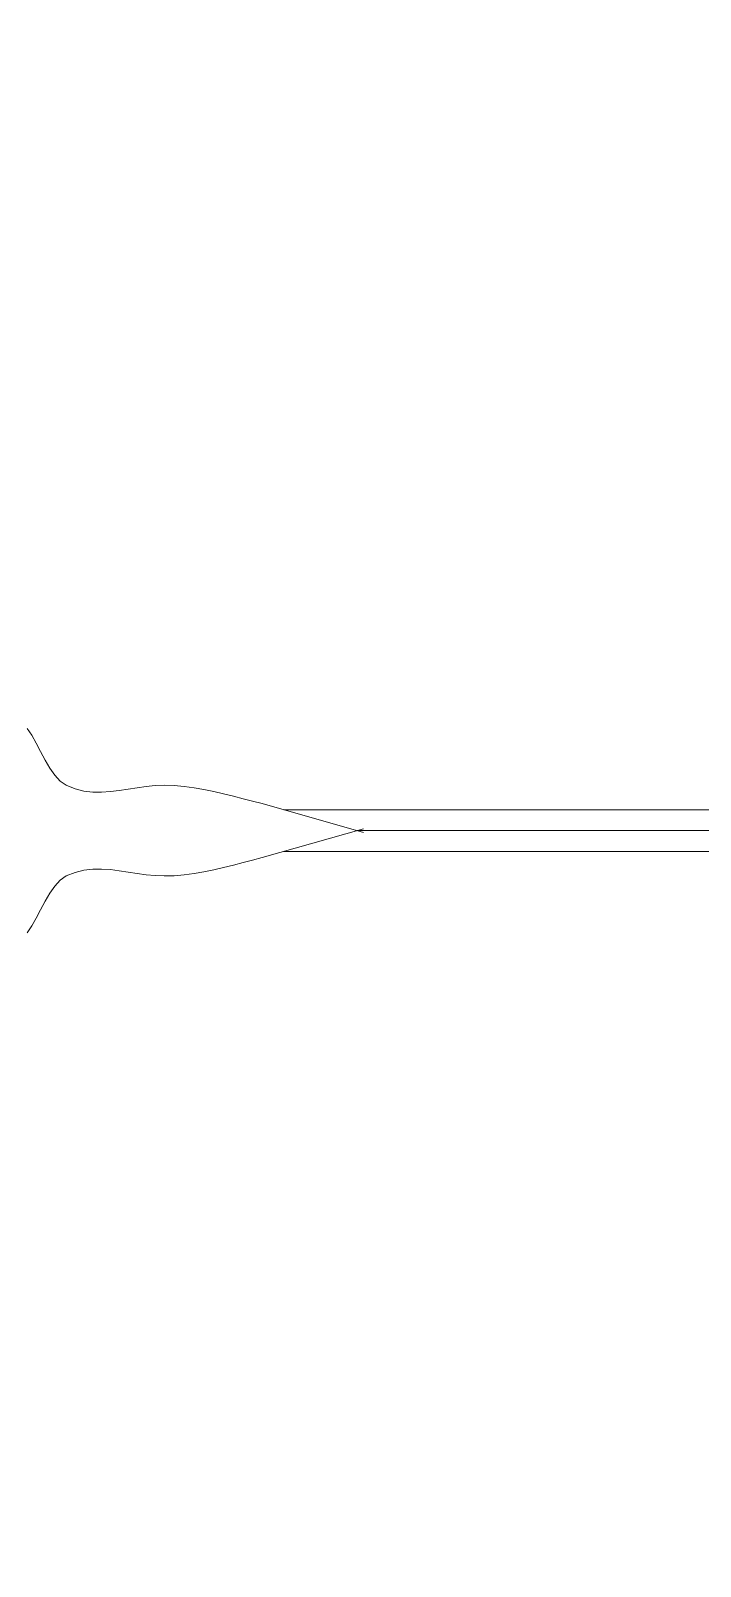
# Model space of a CAD drawing. Header units: centimetres. Extents: x -377343 to 693706, y 194584 to 813780.
# Drawn here: x 152563.7 to 152649.9, y 497912 to 498109.7 of the extents above; entities that cross this region are included whole.
import ezdxf

# ---------------------------------------------------------------- set-up
doc = ezdxf.new("R2010")
doc.units = ezdxf.units.CM
doc.layers.add('PIPA', color=11, linetype='Continuous')
doc.layers.add('TEXT', color=7, linetype='Continuous')

msp = doc.modelspace()

# ---------------------------------------------------------------- linework, layer by layer
at = {"layer": 'PIPA', "lineweight": 35, "extrusion": (0, 0.816497, 0.57735), "elevation": 193451.324}
msp.add_lwpolyline([(-421704.212, -325591.681), (-159560.265, -63447.734), (377343.333, -600351.331), (-158232.47, -1135927.133), (-693706.405, -600453.199), (-454216.825, -360963.619)], dxfattribs=at)
at = {"layer": 'TEXT', "color": 2, "linetype": 'Continuous', "lineweight": 13}
for p, q in [((152563.833, 498018.953), (152563.249, 498019.844)), ((152564.402, 498017.939), (152563.833, 498018.953)), ((152564.971, 498016.859), (152564.402, 498017.939)), ((152565.552, 498015.771), (152564.971, 498016.859)), ((152566.158, 498014.735), (152565.552, 498015.771)), ((152566.803, 498013.809), (152566.158, 498014.735)), ((152567.5, 498013.051), (152566.803, 498013.809)), ((152568.261, 498012.519), (152567.5, 498013.051)), ((152569.398, 498012.062), (152568.261, 498012.519)), ((152570.534, 498011.779), (152569.398, 498012.062)), ((152571.672, 498011.642), (152570.534, 498011.779)), ((152572.812, 498011.623), (152571.672, 498011.642)), ((152573.953, 498011.697), (152572.812, 498011.623)), ((152575.097, 498011.834), (152573.953, 498011.697)), ((152576.244, 498012.007), (152575.097, 498011.834)), ((152577.395, 498012.19), (152576.244, 498012.007)), ((152578.55, 498012.354), (152577.395, 498012.19)), ((152579.709, 498012.473), (152578.55, 498012.354)), ((152580.873, 498012.519), (152579.709, 498012.473)), ((152582.157, 498012.48), (152580.873, 498012.519)), ((152583.439, 498012.37), (152582.157, 498012.48)), ((152584.718, 498012.2), (152583.439, 498012.37)), ((152585.993, 498011.978), (152584.718, 498012.2)), ((152587.263, 498011.717), (152585.993, 498011.978)), ((152588.527, 498011.424), (152587.263, 498011.717)), ((152589.782, 498011.112), (152588.527, 498011.424)), ((152591.027, 498010.789), (152589.782, 498011.112)), ((152592.262, 498010.467), (152591.027, 498010.789)), ((152593.485, 498010.154), (152592.262, 498010.467)), ((152606.547, 498006.438), (152593.485, 498010.154)), ((152606.547, 498006.918), (152593.485, 498003.202)), ((152570.534, 498001.578), (152569.398, 498001.294)), ((152571.672, 498001.715), (152570.534, 498001.578)), ((152572.812, 498001.733), (152571.672, 498001.715)), ((152573.953, 498001.66), (152572.812, 498001.733)), ((152575.097, 498001.523), (152573.953, 498001.66)), ((152576.244, 498001.349), (152575.097, 498001.523)), ((152587.263, 498001.64), (152585.993, 498001.378)), ((152588.527, 498001.932), (152587.263, 498001.64)), ((152589.782, 498002.245), (152588.527, 498001.932)), ((152591.027, 498002.567), (152589.782, 498002.245)), ((152592.262, 498002.89), (152591.027, 498002.567)), ((152593.485, 498003.202), (152592.262, 498002.89)), ((152566.803, 497999.547), (152566.158, 497998.621)), ((152567.5, 498000.306), (152566.803, 497999.547)), ((152568.261, 498000.838), (152567.5, 498000.306)), ((152569.398, 498001.294), (152568.261, 498000.838)), ((152577.395, 498001.167), (152576.244, 498001.349)), ((152578.55, 498001.002), (152577.395, 498001.167)), ((152579.709, 498000.883), (152578.55, 498001.002)), ((152580.873, 498000.838), (152579.709, 498000.883)), ((152582.157, 498000.876), (152580.873, 498000.838)), ((152583.439, 498000.986), (152582.157, 498000.876)), ((152584.718, 498001.157), (152583.439, 498000.986)), ((152585.993, 498001.378), (152584.718, 498001.157)), ((152565.552, 497997.585), (152564.971, 497996.498)), ((152566.158, 497998.621), (152565.552, 497997.585)), ((152564.971, 497996.498), (152564.402, 497995.418)), ((152563.833, 497994.403), (152563.249, 497993.512)), ((152564.402, 497995.418), (152563.833, 497994.403))]:
    msp.add_line(p, q, dxfattribs=at)
at = {"layer": 'TEXT', "color": 2, "linetype": 'Continuous', "lineweight": 9}
for p, q in [((152596.256, 498009.366), (153027.38, 498009.366)), ((152596.256, 498003.991), (153027.38, 498003.991))]:
    msp.add_line(p, q, dxfattribs=at)
at = {"layer": 'TEXT', "color": 2, "linetype": 'Continuous', "lineweight": 15}
msp.add_line((152605.703, 498006.678), (153027.38, 498006.678), dxfattribs=at)

doc.saveas('drawing.dxf')
